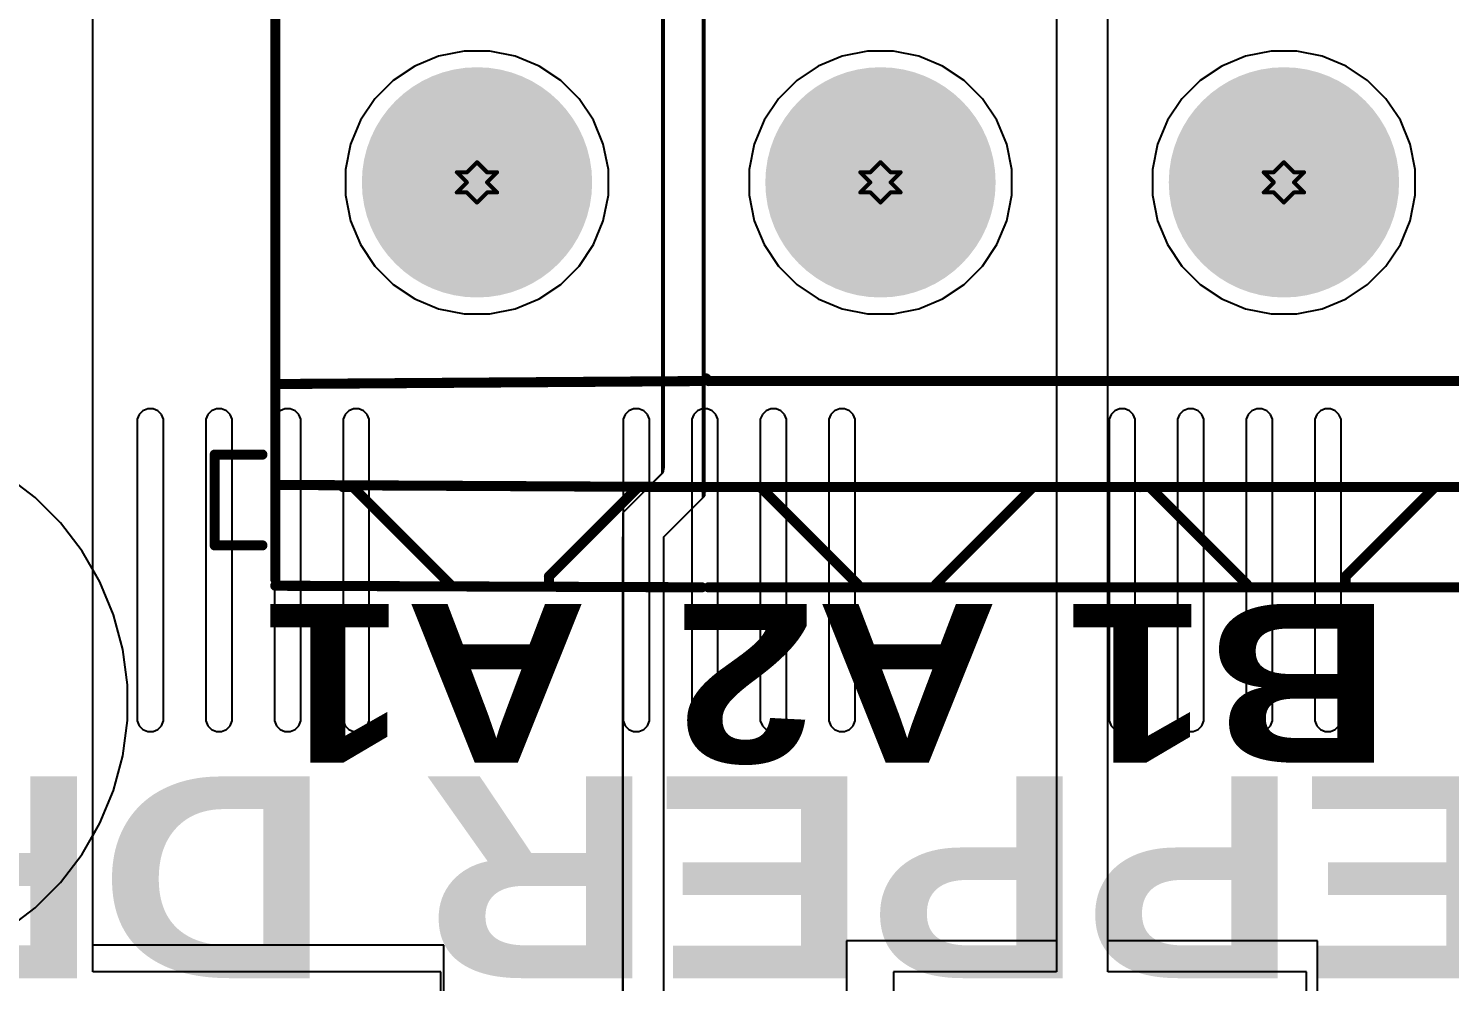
# Model space of a CAD drawing. Header units: inches. Extents: x -4 to 5258, y -4 to 5281.
# Drawn here: x 82.66 to 100.56, y 90.72 to 102.73 of the extents above; entities that cross this region are included whole.
import ezdxf

# ---------------------------------------------------------------- set-up
doc = ezdxf.new("R2010")
doc.units = ezdxf.units.IN
for name, color, linetype in [('Bottom Layer', 5, 'Continuous'), ('Bottom Solder', 6, 'Continuous'), ('Drill Drawing', 1, 'Continuous'), ('Layer 1', 16, 'Continuous'), ('Layer 2', 76, 'Continuous'), ('Multi-Layer', 9, 'Continuous'), ('Pad Holes', 156, 'Continuous'), ('Top Layer', 1, 'Continuous'), ('Top Overlay', 2, 'Continuous'), ('Top Solder', 216, 'Continuous')]:
    doc.layers.add(name, color=color, linetype=linetype)
doc.styles.add('Arial Black_Bold', font='', dxfattribs={"height": 0.2})
doc.styles.get('Arial Black_Bold').set_extended_font_data('Arial Black', bold=True)

# ---------------------------------------------------------------- blocks, each defined once
blk = doc.blocks.new('DB128L_5_08_4P_GN_S_207')
at = {"layer": 'Bottom Layer'}
h = blk.add_hatch(color=5, dxfattribs=at)
edge = h.paths.add_edge_path()
edge.add_arc((-2.54, 0), 1.4, 0, 360)
h = blk.add_hatch(color=5, dxfattribs=at)
edge = h.paths.add_edge_path()
edge.add_arc((2.54, 0), 1.4, 0, 360)
h = blk.add_hatch(color=5, dxfattribs=at)
edge = h.paths.add_edge_path()
edge.add_arc((7.62, 0), 1.4, 0, 360)
at = {"layer": 'Bottom Solder'}
h = blk.add_hatch(color=6, dxfattribs=at)
edge = h.paths.add_edge_path()
edge.add_arc((-2.54, 0), 1.45, 0, 360)
h = blk.add_hatch(color=6, dxfattribs=at)
edge = h.paths.add_edge_path()
edge.add_arc((2.54, 0), 1.45, 0, 360)
h = blk.add_hatch(color=6, dxfattribs=at)
edge = h.paths.add_edge_path()
edge.add_arc((7.62, 0), 1.45, 0, 360)
at = {"layer": 'Layer 1'}
h = blk.add_hatch(color=16, dxfattribs=at)
edge = h.paths.add_edge_path()
edge.add_arc((-2.54, 0), 1.4, 0, 360)
h = blk.add_hatch(color=16, dxfattribs=at)
edge = h.paths.add_edge_path()
edge.add_arc((2.54, 0), 1.4, 0, 360)
h = blk.add_hatch(color=16, dxfattribs=at)
edge = h.paths.add_edge_path()
edge.add_arc((7.62, 0), 1.4, 0, 360)
at = {"layer": 'Layer 2'}
h = blk.add_hatch(color=76, dxfattribs=at)
edge = h.paths.add_edge_path()
edge.add_arc((-2.54, 0), 1.4, 0, 360)
h = blk.add_hatch(color=76, dxfattribs=at)
edge = h.paths.add_edge_path()
edge.add_arc((2.54, 0), 1.4, 0, 360)
h = blk.add_hatch(color=76, dxfattribs=at)
edge = h.paths.add_edge_path()
edge.add_arc((7.62, 0), 1.4, 0, 360)
at = {"layer": 'Multi-Layer'}
h = blk.add_hatch(color=9, dxfattribs=at)
edge = h.paths.add_edge_path()
edge.add_arc((-2.54, 0), 1.4, 0, 360)
h = blk.add_hatch(color=9, dxfattribs=at)
edge = h.paths.add_edge_path()
edge.add_arc((2.54, 0), 1.4, 0, 360)
h = blk.add_hatch(color=9, dxfattribs=at)
edge = h.paths.add_edge_path()
edge.add_arc((7.62, 0), 1.4, 0, 360)
at = {"layer": 'Pad Holes'}
h = blk.add_hatch(color=7, dxfattribs=at)
edge = h.paths.add_edge_path()
edge.add_arc((-2.577, 0), 0.75, 90, 270)
edge.add_line((-2.577, -0.75), (-2.503, -0.75))
edge.add_arc((-2.503, 0), 0.75, 270, 450)
edge.add_line((-2.503, 0.75), (-2.577, 0.75))
h = blk.add_hatch(color=7, dxfattribs=at)
edge = h.paths.add_edge_path()
edge.add_arc((2.503, 0), 0.75, 90, 270)
edge.add_line((2.503, -0.75), (2.577, -0.75))
edge.add_arc((2.577, 0), 0.75, 270, 450)
edge.add_line((2.577, 0.75), (2.503, 0.75))
h = blk.add_hatch(color=7, dxfattribs=at)
edge = h.paths.add_edge_path()
edge.add_arc((7.583, 0), 0.75, 90, 270)
edge.add_line((7.583, -0.75), (7.657, -0.75))
edge.add_arc((7.657, 0), 0.75, 270, 450)
edge.add_line((7.657, 0.75), (7.583, 0.75))
at = {"layer": 'Top Layer'}
h = blk.add_hatch(color=1, dxfattribs=at)
edge = h.paths.add_edge_path()
edge.add_arc((-2.54, 0), 1.4, 0, 360)
h = blk.add_hatch(color=1, dxfattribs=at)
edge = h.paths.add_edge_path()
edge.add_arc((2.54, 0), 1.4, 0, 360)
h = blk.add_hatch(color=1, dxfattribs=at)
edge = h.paths.add_edge_path()
edge.add_arc((7.62, 0), 1.4, 0, 360)
at = {"layer": 'Top Solder'}
h = blk.add_hatch(color=216, dxfattribs=at)
edge = h.paths.add_edge_path()
edge.add_arc((-2.54, 0), 1.45, 0, 360)
h = blk.add_hatch(color=216, dxfattribs=at)
edge = h.paths.add_edge_path()
edge.add_arc((2.54, 0), 1.45, 0, 360)
h = blk.add_hatch(color=216, dxfattribs=at)
edge = h.paths.add_edge_path()
edge.add_arc((7.62, 0), 1.45, 0, 360)
at = {"layer": 'Top Overlay'}
for points in [[(4.706, 5.1, 0.127, 0.127, 0), (-5.244, 5.1, 0.127, 0.127, 0)], [(-3.318, 4.962, 0.127, 0.127, 0), (-4.441, 3.838, 0.127, 0.127, 0)], [(-3.318, 5.06, 0.127, 0.127, 0), (-3.318, 4.962, 0.127, 0.127, 0)], [(-0.851, 3.838, 0.127, 0.127, 0), (-2.073, 5.06, 0.127, 0.127, 0)], [(1.838, 5.057, 0.127, 0.127, 0), (0.619, 3.838, 0.127, 0.127, 0)], [(1.838, 5.057, 0.127, 0.127, 0), (1.838, 5.06, 0.127, 0.127, 0)], [(4.023, 3.866, 0.127, 0.127, 0), (2.829, 5.06, 0.127, 0.127, 0)], [(10.16, 5.08, 0.127, 0.127, 0), (4.789, 5.1, 0.127, 0.127, 0)], [(6.715, 4.962, 0.127, 0.127, 0), (5.592, 3.838, 0.127, 0.127, 0)], [(6.715, 4.962, 0.127, 0.127, 0), (6.715, 5.06, 0.127, 0.127, 0)], [(9.182, 3.838, 0.127, 0.127, 0), (7.96, 5.06, 0.127, 0.127, 0)], [(10.16, 5, 0.127, 0.127, 0), (10.16, -5, 0.127, 0.127, 0)], [(10.922, 4.572, 0.127, 0.127, 0), (10.322, 4.572, 0.127, 0.127, 0)], [(10.922, 4.572, 0.127, 0.127, 0), (10.922, 3.428, 0.127, 0.127, 0)], [(4.736, 3.838, 0.127, 0.127, 0), (-5.244, 3.838, 0.127, 0.127, 0)], [(-0.727, 3.838, 0.127, 0.127, 0), (-0.851, 3.838, 0.127, 0.127, 0)], [(4.023, 3.838, 0.127, 0.127, 0), (4.023, 3.866, 0.127, 0.127, 0)], [(10.16, 3.81, 0.127, 0.127, 0), (4.789, 3.838, 0.127, 0.127, 0)], [(9.306, 3.838, 0.127, 0.127, 0), (9.182, 3.838, 0.127, 0.127, 0)], [(10.922, 3.428, 0.127, 0.127, 0), (10.322, 3.428, 0.127, 0.127, 0)], [(4.702, 2.503, 0.127, 0.127, 0), (-5.244, 2.503, 0.127, 0.127, 0)], [(4.736, 2.469, 0.127, 0.127, 0), (4.702, 2.503, 0.127, 0.127, 0)], [(10.16, 2.54, 0.127, 0.127, 0), (4.788, 2.502, 0.127, 0.127, 0)]]:
    blk.add_lwpolyline(points, format="xyseb", dxfattribs=at)
for points in [[(-3.35, 5.06, 0.0635, 0.0635, 1), (-3.286, 5.06, 0.0635, 0.0635, 1)], [(-3.35, 4.962, 0.0635, 0.0635, 1), (-3.286, 4.962, 0.0635, 0.0635, 1)], [(-3.35, 4.962, 0.0635, 0.0635, 1), (-3.286, 4.962, 0.0635, 0.0635, 1)], [(-2.105, 5.06, 0.0635, 0.0635, 1), (-2.041, 5.06, 0.0635, 0.0635, 1)], [(1.807, 5.06, 0.0635, 0.0635, 1), (1.87, 5.06, 0.0635, 0.0635, 1)], [(1.807, 5.057, 0.0635, 0.0635, 1), (1.87, 5.057, 0.0635, 0.0635, 1)], [(1.807, 5.057, 0.0635, 0.0635, 1), (1.87, 5.057, 0.0635, 0.0635, 1)], [(2.797, 5.06, 0.0635, 0.0635, 1), (2.861, 5.06, 0.0635, 0.0635, 1)], [(4.674, 5.1, 0.0635, 0.0635, 1), (4.738, 5.1, 0.0635, 0.0635, 1)], [(4.757, 5.1, 0.0635, 0.0635, 1), (4.821, 5.1, 0.0635, 0.0635, 1)], [(6.683, 5.06, 0.0635, 0.0635, 1), (6.747, 5.06, 0.0635, 0.0635, 1)], [(6.683, 4.962, 0.0635, 0.0635, 1), (6.747, 4.962, 0.0635, 0.0635, 1)], [(6.683, 4.962, 0.0635, 0.0635, 1), (6.747, 4.962, 0.0635, 0.0635, 1)], [(7.928, 5.06, 0.0635, 0.0635, 1), (7.992, 5.06, 0.0635, 0.0635, 1)], [(10.128, 5.08, 0.0635, 0.0635, 1), (10.192, 5.08, 0.0635, 0.0635, 1)], [(10.128, 5, 0.0635, 0.0635, 1), (10.192, 5, 0.0635, 0.0635, 1)], [(10.29, 4.572, 0.0635, 0.0635, 1), (10.354, 4.572, 0.0635, 0.0635, 1)], [(10.89, 4.572, 0.0635, 0.0635, 1), (10.954, 4.572, 0.0635, 0.0635, 1)], [(10.89, 4.572, 0.0635, 0.0635, 1), (10.954, 4.572, 0.0635, 0.0635, 1)], [(-4.473, 3.838, 0.0635, 0.0635, 1), (-4.41, 3.838, 0.0635, 0.0635, 1)], [(-0.883, 3.838, 0.0635, 0.0635, 1), (-0.82, 3.838, 0.0635, 0.0635, 1)], [(-0.883, 3.838, 0.0635, 0.0635, 1), (-0.82, 3.838, 0.0635, 0.0635, 1)], [(-0.759, 3.838, 0.0635, 0.0635, 1), (-0.695, 3.838, 0.0635, 0.0635, 1)], [(0.587, 3.838, 0.0635, 0.0635, 1), (0.651, 3.838, 0.0635, 0.0635, 1)], [(3.991, 3.866, 0.0635, 0.0635, 1), (4.055, 3.866, 0.0635, 0.0635, 1)], [(3.991, 3.866, 0.0635, 0.0635, 1), (4.055, 3.866, 0.0635, 0.0635, 1)], [(3.991, 3.838, 0.0635, 0.0635, 1), (4.055, 3.838, 0.0635, 0.0635, 1)], [(4.704, 3.838, 0.0635, 0.0635, 1), (4.768, 3.838, 0.0635, 0.0635, 1)], [(4.757, 3.838, 0.0635, 0.0635, 1), (4.821, 3.838, 0.0635, 0.0635, 1)], [(5.56, 3.838, 0.0635, 0.0635, 1), (5.623, 3.838, 0.0635, 0.0635, 1)], [(9.15, 3.838, 0.0635, 0.0635, 1), (9.213, 3.838, 0.0635, 0.0635, 1)], [(9.15, 3.838, 0.0635, 0.0635, 1), (9.213, 3.838, 0.0635, 0.0635, 1)], [(9.274, 3.838, 0.0635, 0.0635, 1), (9.338, 3.838, 0.0635, 0.0635, 1)], [(10.128, 3.81, 0.0635, 0.0635, 1), (10.192, 3.81, 0.0635, 0.0635, 1)], [(10.29, 3.428, 0.0635, 0.0635, 1), (10.354, 3.428, 0.0635, 0.0635, 1)], [(10.89, 3.428, 0.0635, 0.0635, 1), (10.954, 3.428, 0.0635, 0.0635, 1)], [(10.89, 3.428, 0.0635, 0.0635, 1), (10.954, 3.428, 0.0635, 0.0635, 1)], [(4.67, 2.503, 0.0635, 0.0635, 1), (4.734, 2.503, 0.0635, 0.0635, 1)], [(4.67, 2.503, 0.0635, 0.0635, 1), (4.734, 2.503, 0.0635, 0.0635, 1)], [(4.704, 2.469, 0.0635, 0.0635, 1), (4.768, 2.469, 0.0635, 0.0635, 1)], [(4.756, 2.502, 0.0635, 0.0635, 1), (4.82, 2.502, 0.0635, 0.0635, 1)], [(10.128, 2.54, 0.0635, 0.0635, 1), (10.192, 2.54, 0.0635, 0.0635, 1)]]:
    blk.add_lwpolyline(points, format="xyseb", close=True, dxfattribs=at)

msp = doc.modelspace()

# ---------------------------------------------------------------- linework, layer by layer
at = {"layer": 'Bottom Layer'}
for p, q in [((87.83, 102.379), (87.529, 102.254)), ((88.15, 102.443), (87.83, 102.379)), ((88.476, 102.443), (88.15, 102.443)), ((88.795, 102.379), (88.476, 102.443)), ((89.096, 102.254), (88.795, 102.379)), ((92.91, 102.379), (92.609, 102.254)), ((93.23, 102.443), (92.91, 102.379)), ((93.556, 102.443), (93.23, 102.443)), ((93.875, 102.379), (93.556, 102.443)), ((94.176, 102.254), (93.875, 102.379)), ((97.99, 102.379), (97.689, 102.254)), ((98.31, 102.443), (97.99, 102.379)), ((98.636, 102.443), (98.31, 102.443)), ((98.955, 102.379), (98.636, 102.443)), ((99.256, 102.254), (98.955, 102.379)), ((87.529, 102.254), (87.258, 102.073)), ((89.367, 102.073), (89.096, 102.254)), ((92.609, 102.254), (92.338, 102.073)), ((94.447, 102.073), (94.176, 102.254)), ((97.689, 102.254), (97.418, 102.073)), ((99.527, 102.073), (99.256, 102.254)), ((87.258, 102.073), (87.028, 101.843)), ((89.598, 101.843), (89.367, 102.073)), ((92.338, 102.073), (92.108, 101.843)), ((94.678, 101.843), (94.447, 102.073)), ((97.418, 102.073), (97.188, 101.843)), ((99.757, 101.843), (99.527, 102.073)), ((87.028, 101.843), (86.847, 101.572)), ((89.779, 101.572), (89.598, 101.843)), ((92.108, 101.843), (91.927, 101.572)), ((94.859, 101.572), (94.678, 101.843)), ((97.188, 101.843), (97.007, 101.572)), ((99.939, 101.572), (99.757, 101.843)), ((86.847, 101.572), (86.722, 101.271)), ((89.903, 101.271), (89.779, 101.572)), ((91.927, 101.572), (91.802, 101.271)), ((94.983, 101.271), (94.859, 101.572)), ((97.007, 101.572), (96.882, 101.271)), ((100.063, 101.271), (99.939, 101.572)), ((86.722, 101.271), (86.659, 100.952)), ((89.967, 100.952), (89.903, 101.271)), ((91.802, 101.271), (91.739, 100.952)), ((95.047, 100.952), (94.983, 101.271)), ((96.882, 101.271), (96.819, 100.952)), ((100.127, 100.952), (100.063, 101.271)), ((86.659, 100.952), (86.659, 100.626)), ((89.967, 100.626), (89.967, 100.952)), ((91.739, 100.952), (91.739, 100.626)), ((95.047, 100.626), (95.047, 100.952)), ((96.819, 100.952), (96.819, 100.626)), ((100.127, 100.626), (100.127, 100.952)), ((86.659, 100.626), (86.722, 100.306)), ((89.903, 100.306), (89.967, 100.626)), ((91.739, 100.626), (91.802, 100.306)), ((94.983, 100.306), (95.047, 100.626)), ((96.819, 100.626), (96.882, 100.306)), ((100.063, 100.306), (100.127, 100.626)), ((86.722, 100.306), (86.847, 100.005)), ((89.779, 100.005), (89.903, 100.306)), ((91.802, 100.306), (91.927, 100.005)), ((94.859, 100.005), (94.983, 100.306)), ((96.882, 100.306), (97.007, 100.005)), ((99.939, 100.005), (100.063, 100.306)), ((86.847, 100.005), (87.028, 99.734)), ((89.598, 99.734), (89.779, 100.005)), ((91.927, 100.005), (92.108, 99.734)), ((94.678, 99.734), (94.859, 100.005)), ((97.007, 100.005), (97.188, 99.734)), ((99.757, 99.734), (99.939, 100.005)), ((87.028, 99.734), (87.258, 99.504)), ((89.367, 99.504), (89.598, 99.734)), ((92.108, 99.734), (92.338, 99.504)), ((94.447, 99.504), (94.678, 99.734)), ((97.188, 99.734), (97.418, 99.504)), ((99.527, 99.504), (99.757, 99.734)), ((87.258, 99.504), (87.529, 99.323)), ((89.096, 99.323), (89.367, 99.504)), ((92.338, 99.504), (92.609, 99.323)), ((94.176, 99.323), (94.447, 99.504)), ((97.418, 99.504), (97.689, 99.323)), ((99.256, 99.323), (99.527, 99.504)), ((87.529, 99.323), (87.83, 99.198)), ((88.795, 99.198), (89.096, 99.323)), ((92.609, 99.323), (92.91, 99.198)), ((93.875, 99.198), (94.176, 99.323)), ((97.689, 99.323), (97.99, 99.198)), ((98.955, 99.198), (99.256, 99.323)), ((87.83, 99.198), (88.15, 99.135)), ((88.15, 99.135), (88.476, 99.135)), ((88.476, 99.135), (88.795, 99.198)), ((92.91, 99.198), (93.23, 99.135)), ((93.23, 99.135), (93.556, 99.135)), ((93.556, 99.135), (93.875, 99.198)), ((97.99, 99.198), (98.31, 99.135)), ((98.31, 99.135), (98.636, 99.135)), ((98.636, 99.135), (98.955, 99.198))]:
    msp.add_line(p, q, dxfattribs=at)
at = {"layer": 'Bottom Solder'}
for p, q in [((84.107, 97.912), (84.061, 97.865)), ((84.168, 97.937), (84.107, 97.912)), ((84.201, 97.937), (84.168, 97.937)), ((84.234, 97.937), (84.201, 97.937)), ((84.294, 97.912), (84.234, 97.937)), ((84.341, 97.865), (84.294, 97.912)), ((84.971, 97.912), (84.925, 97.865)), ((85.032, 97.937), (84.971, 97.912)), ((85.065, 97.937), (85.032, 97.937)), ((85.097, 97.937), (85.065, 97.937)), ((85.158, 97.912), (85.097, 97.937)), ((85.205, 97.865), (85.158, 97.912)), ((85.835, 97.912), (85.788, 97.865)), ((85.895, 97.937), (85.835, 97.912)), ((85.928, 97.937), (85.895, 97.937)), ((85.961, 97.937), (85.928, 97.937)), ((86.022, 97.912), (85.961, 97.937)), ((86.068, 97.865), (86.022, 97.912)), ((86.698, 97.912), (86.652, 97.865)), ((86.759, 97.937), (86.698, 97.912)), ((86.792, 97.937), (86.759, 97.937)), ((86.825, 97.937), (86.792, 97.937)), ((86.885, 97.912), (86.825, 97.937)), ((86.932, 97.865), (86.885, 97.912)), ((90.225, 97.912), (90.178, 97.865)), ((90.285, 97.937), (90.225, 97.912)), ((90.318, 97.937), (90.285, 97.937)), ((90.351, 97.937), (90.318, 97.937)), ((90.412, 97.912), (90.351, 97.937)), ((90.458, 97.865), (90.412, 97.912)), ((91.088, 97.912), (91.042, 97.865)), ((91.149, 97.937), (91.088, 97.912)), ((91.182, 97.937), (91.149, 97.937)), ((91.215, 97.937), (91.182, 97.937)), ((91.275, 97.912), (91.215, 97.937)), ((91.322, 97.865), (91.275, 97.912)), ((91.952, 97.912), (91.906, 97.865)), ((92.013, 97.937), (91.952, 97.912)), ((92.045, 97.937), (92.013, 97.937)), ((92.078, 97.937), (92.045, 97.937)), ((92.139, 97.912), (92.078, 97.937)), ((92.185, 97.865), (92.139, 97.912)), ((92.816, 97.912), (92.769, 97.865)), ((92.876, 97.937), (92.816, 97.912)), ((92.909, 97.937), (92.876, 97.937)), ((92.942, 97.937), (92.909, 97.937)), ((93.003, 97.912), (92.942, 97.937)), ((93.049, 97.865), (93.003, 97.912)), ((96.342, 97.912), (96.296, 97.865)), ((96.403, 97.937), (96.342, 97.912)), ((96.436, 97.937), (96.403, 97.937)), ((96.468, 97.937), (96.436, 97.937)), ((96.529, 97.912), (96.468, 97.937)), ((96.576, 97.865), (96.529, 97.912)), ((97.206, 97.912), (97.159, 97.865)), ((97.266, 97.937), (97.206, 97.912)), ((97.299, 97.937), (97.266, 97.937)), ((97.332, 97.937), (97.299, 97.937)), ((97.393, 97.912), (97.332, 97.937)), ((97.439, 97.865), (97.393, 97.912)), ((98.069, 97.912), (98.023, 97.865)), ((98.13, 97.937), (98.069, 97.912)), ((98.163, 97.937), (98.13, 97.937)), ((98.196, 97.937), (98.163, 97.937)), ((98.256, 97.912), (98.196, 97.937)), ((98.303, 97.865), (98.256, 97.912)), ((98.933, 97.912), (98.886, 97.865)), ((98.994, 97.937), (98.933, 97.912)), ((99.026, 97.937), (98.994, 97.937)), ((99.059, 97.937), (99.026, 97.937)), ((99.12, 97.912), (99.059, 97.937)), ((99.166, 97.865), (99.12, 97.912)), ((84.061, 97.865), (84.036, 97.805)), ((84.036, 97.805), (84.036, 97.772)), ((84.036, 97.772), (84.036, 97.772)), ((84.036, 97.772), (84.036, 94.04)), ((84.366, 97.805), (84.341, 97.865)), ((84.366, 97.772), (84.366, 97.805)), ((84.366, 94.04), (84.366, 97.772)), ((84.925, 97.865), (84.899, 97.805)), ((84.899, 97.805), (84.899, 97.772)), ((84.899, 97.772), (84.899, 97.772)), ((84.899, 97.772), (84.899, 94.04)), ((85.23, 97.805), (85.205, 97.865)), ((85.23, 97.772), (85.23, 97.805)), ((85.23, 94.04), (85.23, 97.772)), ((85.788, 97.865), (85.763, 97.805)), ((85.763, 97.805), (85.763, 97.772)), ((85.763, 97.772), (85.763, 97.772)), ((85.763, 97.772), (85.763, 94.04)), ((86.093, 97.805), (86.068, 97.865)), ((86.093, 97.772), (86.093, 97.805)), ((86.093, 94.04), (86.093, 97.772)), ((86.652, 97.865), (86.627, 97.805)), ((86.627, 97.805), (86.627, 97.772)), ((86.627, 97.772), (86.627, 97.772)), ((86.627, 97.772), (86.627, 94.04)), ((86.957, 97.805), (86.932, 97.865)), ((86.957, 97.772), (86.957, 97.805)), ((86.957, 94.04), (86.957, 97.772)), ((90.178, 97.865), (90.153, 97.805)), ((90.153, 97.805), (90.153, 97.772)), ((90.153, 97.772), (90.153, 97.772)), ((90.153, 97.772), (90.153, 94.04)), ((90.483, 97.805), (90.458, 97.865)), ((90.483, 97.772), (90.483, 97.805)), ((90.483, 94.04), (90.483, 97.772)), ((91.042, 97.865), (91.017, 97.805)), ((91.017, 97.805), (91.017, 97.772)), ((91.017, 97.772), (91.017, 97.772)), ((91.017, 97.772), (91.017, 94.04)), ((91.347, 97.805), (91.322, 97.865)), ((91.347, 97.772), (91.347, 97.805)), ((91.347, 94.04), (91.347, 97.772)), ((91.906, 97.865), (91.88, 97.805)), ((91.88, 97.805), (91.88, 97.772)), ((91.88, 97.772), (91.88, 97.772)), ((91.88, 97.772), (91.88, 94.04)), ((92.211, 97.805), (92.185, 97.865)), ((92.211, 97.772), (92.211, 97.805)), ((92.211, 94.04), (92.211, 97.772)), ((92.769, 97.865), (92.744, 97.805)), ((92.744, 97.805), (92.744, 97.772)), ((92.744, 97.772), (92.744, 97.772)), ((92.744, 97.772), (92.744, 94.04)), ((93.074, 97.805), (93.049, 97.865)), ((93.074, 97.772), (93.074, 97.805)), ((93.074, 94.04), (93.074, 97.772)), ((96.296, 97.865), (96.271, 97.805)), ((96.271, 97.805), (96.271, 97.772)), ((96.271, 97.772), (96.271, 97.772)), ((96.271, 97.772), (96.271, 94.04)), ((96.601, 97.805), (96.576, 97.865)), ((96.601, 97.772), (96.601, 97.805)), ((96.601, 94.04), (96.601, 97.772)), ((97.159, 97.865), (97.134, 97.805)), ((97.134, 97.805), (97.134, 97.772)), ((97.134, 97.772), (97.134, 97.772)), ((97.134, 97.772), (97.134, 94.04)), ((97.464, 97.805), (97.439, 97.865)), ((97.464, 97.772), (97.464, 97.805)), ((97.464, 94.04), (97.464, 97.772)), ((98.023, 97.865), (97.998, 97.805)), ((97.998, 97.805), (97.998, 97.772)), ((97.998, 97.772), (97.998, 97.772)), ((97.998, 97.772), (97.998, 94.04)), ((98.328, 97.805), (98.303, 97.865)), ((98.328, 97.772), (98.328, 97.805)), ((98.328, 94.04), (98.328, 97.772)), ((98.886, 97.865), (98.861, 97.805)), ((98.861, 97.805), (98.861, 97.772)), ((98.861, 97.772), (98.861, 97.772)), ((98.861, 97.772), (98.861, 94.04)), ((99.192, 97.805), (99.166, 97.865)), ((99.192, 97.772), (99.192, 97.805)), ((99.192, 94.04), (99.192, 97.772)), ((84.036, 94.04), (84.036, 94.007)), ((84.036, 94.007), (84.061, 93.946)), ((84.061, 93.946), (84.107, 93.9)), ((84.294, 93.9), (84.341, 93.946)), ((84.341, 93.946), (84.366, 94.007)), ((84.366, 94.007), (84.366, 94.04)), ((84.366, 94.04), (84.366, 94.04)), ((84.899, 94.04), (84.899, 94.007)), ((84.899, 94.007), (84.925, 93.946)), ((84.925, 93.946), (84.971, 93.9)), ((85.158, 93.9), (85.205, 93.946)), ((85.205, 93.946), (85.23, 94.007)), ((85.23, 94.007), (85.23, 94.04)), ((85.23, 94.04), (85.23, 94.04)), ((85.763, 94.04), (85.763, 94.007)), ((85.763, 94.007), (85.788, 93.946)), ((85.788, 93.946), (85.835, 93.9)), ((86.022, 93.9), (86.068, 93.946)), ((86.068, 93.946), (86.093, 94.007)), ((86.093, 94.007), (86.093, 94.04)), ((86.093, 94.04), (86.093, 94.04)), ((86.627, 94.04), (86.627, 94.007)), ((86.627, 94.007), (86.652, 93.946)), ((86.652, 93.946), (86.698, 93.9)), ((86.885, 93.9), (86.932, 93.946)), ((86.932, 93.946), (86.957, 94.007)), ((86.957, 94.007), (86.957, 94.04)), ((86.957, 94.04), (86.957, 94.04)), ((90.153, 94.04), (90.153, 94.007)), ((90.153, 94.007), (90.178, 93.946)), ((90.178, 93.946), (90.225, 93.9)), ((90.412, 93.9), (90.458, 93.946)), ((90.458, 93.946), (90.483, 94.007)), ((90.483, 94.007), (90.483, 94.04)), ((90.483, 94.04), (90.483, 94.04)), ((91.017, 94.04), (91.017, 94.007)), ((91.017, 94.007), (91.042, 93.946)), ((91.042, 93.946), (91.088, 93.9)), ((91.275, 93.9), (91.322, 93.946)), ((91.322, 93.946), (91.347, 94.007)), ((91.347, 94.007), (91.347, 94.04)), ((91.347, 94.04), (91.347, 94.04)), ((91.88, 94.04), (91.88, 94.007)), ((91.88, 94.007), (91.906, 93.946)), ((91.906, 93.946), (91.952, 93.9)), ((92.139, 93.9), (92.185, 93.946)), ((92.185, 93.946), (92.211, 94.007)), ((92.211, 94.007), (92.211, 94.04)), ((92.211, 94.04), (92.211, 94.04)), ((92.744, 94.04), (92.744, 94.007)), ((92.744, 94.007), (92.769, 93.946)), ((92.769, 93.946), (92.816, 93.9)), ((93.003, 93.9), (93.049, 93.946)), ((93.049, 93.946), (93.074, 94.007)), ((93.074, 94.007), (93.074, 94.04)), ((93.074, 94.04), (93.074, 94.04)), ((96.271, 94.04), (96.271, 94.007)), ((96.271, 94.007), (96.296, 93.946)), ((96.296, 93.946), (96.342, 93.9)), ((96.529, 93.9), (96.576, 93.946)), ((96.576, 93.946), (96.601, 94.007)), ((96.601, 94.007), (96.601, 94.04)), ((96.601, 94.04), (96.601, 94.04)), ((97.134, 94.04), (97.134, 94.007)), ((97.134, 94.007), (97.159, 93.946)), ((97.159, 93.946), (97.206, 93.9)), ((97.393, 93.9), (97.439, 93.946)), ((97.439, 93.946), (97.464, 94.007)), ((97.464, 94.007), (97.464, 94.04)), ((97.464, 94.04), (97.464, 94.04)), ((97.998, 94.04), (97.998, 94.007)), ((97.998, 94.007), (98.023, 93.946)), ((98.023, 93.946), (98.069, 93.9)), ((98.256, 93.9), (98.303, 93.946)), ((98.303, 93.946), (98.328, 94.007)), ((98.328, 94.007), (98.328, 94.04)), ((98.328, 94.04), (98.328, 94.04)), ((98.861, 94.04), (98.861, 94.007)), ((98.861, 94.007), (98.886, 93.946)), ((98.886, 93.946), (98.933, 93.9)), ((99.12, 93.9), (99.166, 93.946)), ((99.166, 93.946), (99.192, 94.007)), ((99.192, 94.007), (99.192, 94.04)), ((99.192, 94.04), (99.192, 94.04)), ((84.107, 93.9), (84.168, 93.875)), ((84.168, 93.875), (84.201, 93.875)), ((84.201, 93.875), (84.234, 93.875)), ((84.234, 93.875), (84.294, 93.9)), ((84.971, 93.9), (85.032, 93.875)), ((85.032, 93.875), (85.065, 93.875)), ((85.065, 93.875), (85.097, 93.875)), ((85.097, 93.875), (85.158, 93.9)), ((85.835, 93.9), (85.895, 93.875)), ((85.895, 93.875), (85.928, 93.875)), ((85.928, 93.875), (85.961, 93.875)), ((85.961, 93.875), (86.022, 93.9)), ((86.698, 93.9), (86.759, 93.875)), ((86.759, 93.875), (86.792, 93.875)), ((86.792, 93.875), (86.825, 93.875)), ((86.825, 93.875), (86.885, 93.9)), ((90.225, 93.9), (90.285, 93.875)), ((90.285, 93.875), (90.318, 93.875)), ((90.318, 93.875), (90.351, 93.875)), ((90.351, 93.875), (90.412, 93.9)), ((91.088, 93.9), (91.149, 93.875)), ((91.149, 93.875), (91.182, 93.875)), ((91.182, 93.875), (91.215, 93.875)), ((91.215, 93.875), (91.275, 93.9)), ((91.952, 93.9), (92.013, 93.875)), ((92.013, 93.875), (92.045, 93.875)), ((92.045, 93.875), (92.078, 93.875)), ((92.078, 93.875), (92.139, 93.9)), ((92.816, 93.9), (92.876, 93.875)), ((92.876, 93.875), (92.909, 93.875)), ((92.909, 93.875), (92.942, 93.875)), ((92.942, 93.875), (93.003, 93.9)), ((96.342, 93.9), (96.403, 93.875)), ((96.403, 93.875), (96.436, 93.875)), ((96.436, 93.875), (96.468, 93.875)), ((96.468, 93.875), (96.529, 93.9)), ((97.206, 93.9), (97.266, 93.875)), ((97.266, 93.875), (97.299, 93.875)), ((97.299, 93.875), (97.332, 93.875)), ((97.332, 93.875), (97.393, 93.9)), ((98.069, 93.9), (98.13, 93.875)), ((98.13, 93.875), (98.163, 93.875)), ((98.163, 93.875), (98.196, 93.875)), ((98.196, 93.875), (98.256, 93.9)), ((98.933, 93.9), (98.994, 93.875)), ((98.994, 93.875), (99.026, 93.875)), ((99.026, 93.875), (99.059, 93.875)), ((99.059, 93.875), (99.12, 93.9))]:
    msp.add_line(p, q, dxfattribs=at)
at = {"layer": 'Drill Drawing'}
for points in [[(88.059, 100.916, 0.0508, 0.0508, 0), (88.186, 100.789, 0.0508, 0.0508, 0)], [(88.059, 100.916, 0.0508, 0.0508, 0), (88.186, 100.916, 0.0508, 0.0508, 0)], [(88.186, 100.916, 0.0508, 0.0508, 0), (88.313, 101.043, 0.0508, 0.0508, 0)], [(88.313, 101.043, 0.0508, 0.0508, 0), (88.44, 100.916, 0.0508, 0.0508, 0)], [(88.44, 100.916, 0.0508, 0.0508, 0), (88.567, 100.916, 0.0508, 0.0508, 0)], [(88.44, 100.789, 0.0508, 0.0508, 0), (88.567, 100.916, 0.0508, 0.0508, 0)], [(93.139, 100.916, 0.0508, 0.0508, 0), (93.266, 100.789, 0.0508, 0.0508, 0)], [(93.139, 100.916, 0.0508, 0.0508, 0), (93.266, 100.916, 0.0508, 0.0508, 0)], [(93.266, 100.916, 0.0508, 0.0508, 0), (93.393, 101.043, 0.0508, 0.0508, 0)], [(93.393, 101.043, 0.0508, 0.0508, 0), (93.52, 100.916, 0.0508, 0.0508, 0)], [(93.52, 100.916, 0.0508, 0.0508, 0), (93.647, 100.916, 0.0508, 0.0508, 0)], [(93.52, 100.789, 0.0508, 0.0508, 0), (93.647, 100.916, 0.0508, 0.0508, 0)], [(98.219, 100.916, 0.0508, 0.0508, 0), (98.346, 100.789, 0.0508, 0.0508, 0)], [(98.219, 100.916, 0.0508, 0.0508, 0), (98.346, 100.916, 0.0508, 0.0508, 0)], [(98.346, 100.916, 0.0508, 0.0508, 0), (98.473, 101.043, 0.0508, 0.0508, 0)], [(98.473, 101.043, 0.0508, 0.0508, 0), (98.6, 100.916, 0.0508, 0.0508, 0)], [(98.6, 100.916, 0.0508, 0.0508, 0), (98.727, 100.916, 0.0508, 0.0508, 0)], [(98.6, 100.789, 0.0508, 0.0508, 0), (98.727, 100.916, 0.0508, 0.0508, 0)], [(88.059, 100.662, 0.0508, 0.0508, 0), (88.186, 100.789, 0.0508, 0.0508, 0)], [(88.44, 100.789, 0.0508, 0.0508, 0), (88.567, 100.662, 0.0508, 0.0508, 0)], [(93.139, 100.662, 0.0508, 0.0508, 0), (93.266, 100.789, 0.0508, 0.0508, 0)], [(93.52, 100.789, 0.0508, 0.0508, 0), (93.647, 100.662, 0.0508, 0.0508, 0)], [(98.219, 100.662, 0.0508, 0.0508, 0), (98.346, 100.789, 0.0508, 0.0508, 0)], [(98.6, 100.789, 0.0508, 0.0508, 0), (98.727, 100.662, 0.0508, 0.0508, 0)], [(88.059, 100.662, 0.0508, 0.0508, 0), (88.186, 100.662, 0.0508, 0.0508, 0)], [(88.186, 100.662, 0.0508, 0.0508, 0), (88.313, 100.535, 0.0508, 0.0508, 0)], [(88.313, 100.535, 0.0508, 0.0508, 0), (88.44, 100.662, 0.0508, 0.0508, 0)], [(88.44, 100.662, 0.0508, 0.0508, 0), (88.567, 100.662, 0.0508, 0.0508, 0)], [(93.139, 100.662, 0.0508, 0.0508, 0), (93.266, 100.662, 0.0508, 0.0508, 0)], [(93.266, 100.662, 0.0508, 0.0508, 0), (93.393, 100.535, 0.0508, 0.0508, 0)], [(93.393, 100.535, 0.0508, 0.0508, 0), (93.52, 100.662, 0.0508, 0.0508, 0)], [(93.52, 100.662, 0.0508, 0.0508, 0), (93.647, 100.662, 0.0508, 0.0508, 0)], [(98.219, 100.662, 0.0508, 0.0508, 0), (98.346, 100.662, 0.0508, 0.0508, 0)], [(98.346, 100.662, 0.0508, 0.0508, 0), (98.473, 100.535, 0.0508, 0.0508, 0)], [(98.473, 100.535, 0.0508, 0.0508, 0), (98.6, 100.662, 0.0508, 0.0508, 0)], [(98.6, 100.662, 0.0508, 0.0508, 0), (98.727, 100.662, 0.0508, 0.0508, 0)]]:
    msp.add_lwpolyline(points, format="xyseb", dxfattribs=at)
for points in [[(88.046, 100.916, 0.0254, 0.0254, 1), (88.071, 100.916, 0.0254, 0.0254, 1)], [(88.046, 100.916, 0.0254, 0.0254, 1), (88.071, 100.916, 0.0254, 0.0254, 1)], [(88.173, 100.916, 0.0254, 0.0254, 1), (88.198, 100.916, 0.0254, 0.0254, 1)], [(88.173, 100.916, 0.0254, 0.0254, 1), (88.198, 100.916, 0.0254, 0.0254, 1)], [(88.3, 101.043, 0.0254, 0.0254, 1), (88.325, 101.043, 0.0254, 0.0254, 1)], [(88.3, 101.043, 0.0254, 0.0254, 1), (88.325, 101.043, 0.0254, 0.0254, 1)], [(88.427, 100.916, 0.0254, 0.0254, 1), (88.452, 100.916, 0.0254, 0.0254, 1)], [(88.427, 100.916, 0.0254, 0.0254, 1), (88.452, 100.916, 0.0254, 0.0254, 1)], [(88.554, 100.916, 0.0254, 0.0254, 1), (88.579, 100.916, 0.0254, 0.0254, 1)], [(88.554, 100.916, 0.0254, 0.0254, 1), (88.579, 100.916, 0.0254, 0.0254, 1)], [(93.126, 100.916, 0.0254, 0.0254, 1), (93.151, 100.916, 0.0254, 0.0254, 1)], [(93.126, 100.916, 0.0254, 0.0254, 1), (93.151, 100.916, 0.0254, 0.0254, 1)], [(93.253, 100.916, 0.0254, 0.0254, 1), (93.278, 100.916, 0.0254, 0.0254, 1)], [(93.253, 100.916, 0.0254, 0.0254, 1), (93.278, 100.916, 0.0254, 0.0254, 1)], [(93.38, 101.043, 0.0254, 0.0254, 1), (93.405, 101.043, 0.0254, 0.0254, 1)], [(93.38, 101.043, 0.0254, 0.0254, 1), (93.405, 101.043, 0.0254, 0.0254, 1)], [(93.507, 100.916, 0.0254, 0.0254, 1), (93.532, 100.916, 0.0254, 0.0254, 1)], [(93.507, 100.916, 0.0254, 0.0254, 1), (93.532, 100.916, 0.0254, 0.0254, 1)], [(93.634, 100.916, 0.0254, 0.0254, 1), (93.659, 100.916, 0.0254, 0.0254, 1)], [(93.634, 100.916, 0.0254, 0.0254, 1), (93.659, 100.916, 0.0254, 0.0254, 1)], [(98.206, 100.916, 0.0254, 0.0254, 1), (98.231, 100.916, 0.0254, 0.0254, 1)], [(98.206, 100.916, 0.0254, 0.0254, 1), (98.231, 100.916, 0.0254, 0.0254, 1)], [(98.333, 100.916, 0.0254, 0.0254, 1), (98.358, 100.916, 0.0254, 0.0254, 1)], [(98.333, 100.916, 0.0254, 0.0254, 1), (98.358, 100.916, 0.0254, 0.0254, 1)], [(98.46, 101.043, 0.0254, 0.0254, 1), (98.485, 101.043, 0.0254, 0.0254, 1)], [(98.46, 101.043, 0.0254, 0.0254, 1), (98.485, 101.043, 0.0254, 0.0254, 1)], [(98.587, 100.916, 0.0254, 0.0254, 1), (98.612, 100.916, 0.0254, 0.0254, 1)], [(98.587, 100.916, 0.0254, 0.0254, 1), (98.612, 100.916, 0.0254, 0.0254, 1)], [(98.714, 100.916, 0.0254, 0.0254, 1), (98.739, 100.916, 0.0254, 0.0254, 1)], [(98.714, 100.916, 0.0254, 0.0254, 1), (98.739, 100.916, 0.0254, 0.0254, 1)], [(88.173, 100.789, 0.0254, 0.0254, 1), (88.198, 100.789, 0.0254, 0.0254, 1)], [(88.173, 100.789, 0.0254, 0.0254, 1), (88.198, 100.789, 0.0254, 0.0254, 1)], [(88.427, 100.789, 0.0254, 0.0254, 1), (88.452, 100.789, 0.0254, 0.0254, 1)], [(88.427, 100.789, 0.0254, 0.0254, 1), (88.452, 100.789, 0.0254, 0.0254, 1)], [(93.253, 100.789, 0.0254, 0.0254, 1), (93.278, 100.789, 0.0254, 0.0254, 1)], [(93.253, 100.789, 0.0254, 0.0254, 1), (93.278, 100.789, 0.0254, 0.0254, 1)], [(93.507, 100.789, 0.0254, 0.0254, 1), (93.532, 100.789, 0.0254, 0.0254, 1)], [(93.507, 100.789, 0.0254, 0.0254, 1), (93.532, 100.789, 0.0254, 0.0254, 1)], [(98.333, 100.789, 0.0254, 0.0254, 1), (98.358, 100.789, 0.0254, 0.0254, 1)], [(98.333, 100.789, 0.0254, 0.0254, 1), (98.358, 100.789, 0.0254, 0.0254, 1)], [(98.587, 100.789, 0.0254, 0.0254, 1), (98.612, 100.789, 0.0254, 0.0254, 1)], [(98.587, 100.789, 0.0254, 0.0254, 1), (98.612, 100.789, 0.0254, 0.0254, 1)], [(88.046, 100.662, 0.0254, 0.0254, 1), (88.071, 100.662, 0.0254, 0.0254, 1)], [(88.046, 100.662, 0.0254, 0.0254, 1), (88.071, 100.662, 0.0254, 0.0254, 1)], [(88.173, 100.662, 0.0254, 0.0254, 1), (88.198, 100.662, 0.0254, 0.0254, 1)], [(88.173, 100.662, 0.0254, 0.0254, 1), (88.198, 100.662, 0.0254, 0.0254, 1)], [(88.427, 100.662, 0.0254, 0.0254, 1), (88.452, 100.662, 0.0254, 0.0254, 1)], [(88.427, 100.662, 0.0254, 0.0254, 1), (88.452, 100.662, 0.0254, 0.0254, 1)], [(88.554, 100.662, 0.0254, 0.0254, 1), (88.579, 100.662, 0.0254, 0.0254, 1)], [(88.554, 100.662, 0.0254, 0.0254, 1), (88.579, 100.662, 0.0254, 0.0254, 1)], [(93.126, 100.662, 0.0254, 0.0254, 1), (93.151, 100.662, 0.0254, 0.0254, 1)], [(93.126, 100.662, 0.0254, 0.0254, 1), (93.151, 100.662, 0.0254, 0.0254, 1)], [(93.253, 100.662, 0.0254, 0.0254, 1), (93.278, 100.662, 0.0254, 0.0254, 1)], [(93.253, 100.662, 0.0254, 0.0254, 1), (93.278, 100.662, 0.0254, 0.0254, 1)], [(93.507, 100.662, 0.0254, 0.0254, 1), (93.532, 100.662, 0.0254, 0.0254, 1)], [(93.507, 100.662, 0.0254, 0.0254, 1), (93.532, 100.662, 0.0254, 0.0254, 1)], [(93.634, 100.662, 0.0254, 0.0254, 1), (93.659, 100.662, 0.0254, 0.0254, 1)], [(93.634, 100.662, 0.0254, 0.0254, 1), (93.659, 100.662, 0.0254, 0.0254, 1)], [(98.206, 100.662, 0.0254, 0.0254, 1), (98.231, 100.662, 0.0254, 0.0254, 1)], [(98.206, 100.662, 0.0254, 0.0254, 1), (98.231, 100.662, 0.0254, 0.0254, 1)], [(98.333, 100.662, 0.0254, 0.0254, 1), (98.358, 100.662, 0.0254, 0.0254, 1)], [(98.333, 100.662, 0.0254, 0.0254, 1), (98.358, 100.662, 0.0254, 0.0254, 1)], [(98.587, 100.662, 0.0254, 0.0254, 1), (98.612, 100.662, 0.0254, 0.0254, 1)], [(98.587, 100.662, 0.0254, 0.0254, 1), (98.612, 100.662, 0.0254, 0.0254, 1)], [(98.714, 100.662, 0.0254, 0.0254, 1), (98.739, 100.662, 0.0254, 0.0254, 1)], [(98.714, 100.662, 0.0254, 0.0254, 1), (98.739, 100.662, 0.0254, 0.0254, 1)], [(88.3, 100.535, 0.0254, 0.0254, 1), (88.325, 100.535, 0.0254, 0.0254, 1)], [(88.3, 100.535, 0.0254, 0.0254, 1), (88.325, 100.535, 0.0254, 0.0254, 1)], [(93.38, 100.535, 0.0254, 0.0254, 1), (93.405, 100.535, 0.0254, 0.0254, 1)], [(93.38, 100.535, 0.0254, 0.0254, 1), (93.405, 100.535, 0.0254, 0.0254, 1)], [(98.46, 100.535, 0.0254, 0.0254, 1), (98.485, 100.535, 0.0254, 0.0254, 1)], [(98.46, 100.535, 0.0254, 0.0254, 1), (98.485, 100.535, 0.0254, 0.0254, 1)]]:
    msp.add_lwpolyline(points, format="xyseb", close=True, dxfattribs=at)
at = {"layer": 'Layer 1'}
for p, q in [((87.83, 102.379), (87.529, 102.254)), ((88.15, 102.443), (87.83, 102.379)), ((88.476, 102.443), (88.15, 102.443)), ((88.795, 102.379), (88.476, 102.443)), ((89.096, 102.254), (88.795, 102.379)), ((92.91, 102.379), (92.609, 102.254)), ((93.23, 102.443), (92.91, 102.379)), ((93.556, 102.443), (93.23, 102.443)), ((93.875, 102.379), (93.556, 102.443)), ((94.176, 102.254), (93.875, 102.379)), ((97.99, 102.379), (97.689, 102.254)), ((98.31, 102.443), (97.99, 102.379)), ((98.636, 102.443), (98.31, 102.443)), ((98.955, 102.379), (98.636, 102.443)), ((99.256, 102.254), (98.955, 102.379)), ((87.529, 102.254), (87.258, 102.073)), ((89.367, 102.073), (89.096, 102.254)), ((92.609, 102.254), (92.338, 102.073)), ((94.447, 102.073), (94.176, 102.254)), ((97.689, 102.254), (97.418, 102.073)), ((99.527, 102.073), (99.256, 102.254)), ((87.258, 102.073), (87.028, 101.843)), ((89.598, 101.843), (89.367, 102.073)), ((92.338, 102.073), (92.108, 101.843)), ((94.678, 101.843), (94.447, 102.073)), ((97.418, 102.073), (97.188, 101.843)), ((99.757, 101.843), (99.527, 102.073)), ((87.028, 101.843), (86.847, 101.572)), ((89.779, 101.572), (89.598, 101.843)), ((92.108, 101.843), (91.927, 101.572)), ((94.859, 101.572), (94.678, 101.843)), ((97.188, 101.843), (97.007, 101.572)), ((99.939, 101.572), (99.757, 101.843)), ((86.847, 101.572), (86.722, 101.271)), ((89.903, 101.271), (89.779, 101.572)), ((91.927, 101.572), (91.802, 101.271)), ((94.983, 101.271), (94.859, 101.572)), ((97.007, 101.572), (96.882, 101.271)), ((100.063, 101.271), (99.939, 101.572)), ((86.722, 101.271), (86.659, 100.952)), ((89.967, 100.952), (89.903, 101.271)), ((91.802, 101.271), (91.739, 100.952)), ((95.047, 100.952), (94.983, 101.271)), ((96.882, 101.271), (96.819, 100.952)), ((100.127, 100.952), (100.063, 101.271)), ((86.659, 100.952), (86.659, 100.626)), ((89.967, 100.626), (89.967, 100.952)), ((91.739, 100.952), (91.739, 100.626)), ((95.047, 100.626), (95.047, 100.952)), ((96.819, 100.952), (96.819, 100.626)), ((100.127, 100.626), (100.127, 100.952)), ((86.659, 100.626), (86.722, 100.306)), ((89.903, 100.306), (89.967, 100.626)), ((91.739, 100.626), (91.802, 100.306)), ((94.983, 100.306), (95.047, 100.626)), ((96.819, 100.626), (96.882, 100.306)), ((100.063, 100.306), (100.127, 100.626)), ((86.722, 100.306), (86.847, 100.005)), ((89.779, 100.005), (89.903, 100.306)), ((91.802, 100.306), (91.927, 100.005)), ((94.859, 100.005), (94.983, 100.306)), ((96.882, 100.306), (97.007, 100.005)), ((99.939, 100.005), (100.063, 100.306)), ((86.847, 100.005), (87.028, 99.734)), ((89.598, 99.734), (89.779, 100.005)), ((91.927, 100.005), (92.108, 99.734)), ((94.678, 99.734), (94.859, 100.005)), ((97.007, 100.005), (97.188, 99.734)), ((99.757, 99.734), (99.939, 100.005)), ((87.028, 99.734), (87.258, 99.504)), ((89.367, 99.504), (89.598, 99.734)), ((92.108, 99.734), (92.338, 99.504)), ((94.447, 99.504), (94.678, 99.734)), ((97.188, 99.734), (97.418, 99.504)), ((99.527, 99.504), (99.757, 99.734)), ((87.258, 99.504), (87.529, 99.323)), ((89.096, 99.323), (89.367, 99.504)), ((92.338, 99.504), (92.609, 99.323)), ((94.176, 99.323), (94.447, 99.504)), ((97.418, 99.504), (97.689, 99.323)), ((99.256, 99.323), (99.527, 99.504)), ((87.529, 99.323), (87.83, 99.198)), ((88.795, 99.198), (89.096, 99.323)), ((92.609, 99.323), (92.91, 99.198)), ((93.875, 99.198), (94.176, 99.323)), ((97.689, 99.323), (97.99, 99.198)), ((98.955, 99.198), (99.256, 99.323)), ((87.83, 99.198), (88.15, 99.135)), ((88.15, 99.135), (88.476, 99.135)), ((88.476, 99.135), (88.795, 99.198)), ((92.91, 99.198), (93.23, 99.135)), ((93.23, 99.135), (93.556, 99.135)), ((93.556, 99.135), (93.875, 99.198)), ((97.99, 99.198), (98.31, 99.135)), ((98.31, 99.135), (98.636, 99.135)), ((98.636, 99.135), (98.955, 99.198))]:
    msp.add_line(p, q, dxfattribs=at)
at = {"layer": 'Layer 2'}
for p, q in [((83.474, 90.846), (83.474, 105.295)), ((90.64, 105.295), (90.64, 97.122)), ((91.158, 96.818), (91.158, 105.295)), ((95.611, 105.295), (95.611, 90.846)), ((96.254, 90.846), (96.254, 105.295)), ((90.64, 97.122), (90.147, 96.629)), ((90.664, 96.324), (91.158, 96.818)), ((90.147, 96.629), (90.147, 96.33)), ((90.147, 96.33), (90.146, 96.324)), ((90.146, 96.324), (90.146, 83.46)), ((90.664, 83.46), (90.664, 96.324)), ((87.856, 90.846), (83.474, 90.846)), ((87.856, 88.535), (87.856, 90.846)), ((95.611, 90.846), (93.558, 90.846)), ((93.558, 90.846), (93.558, 88.535)), ((98.757, 90.846), (96.254, 90.846)), ((98.757, 88.535), (98.757, 90.846))]:
    msp.add_line(p, q, dxfattribs=at)
at = {"layer": 'Top Layer'}
for p, q in [((83.474, 95.914), (83.474, 105.295)), ((90.664, 105.295), (90.664, 97.248)), ((91.181, 97.248), (91.181, 105.295)), ((95.611, 105.295), (95.611, 91.237)), ((96.254, 91.237), (96.254, 105.295)), ((90.664, 97.197), (90.651, 97.133)), ((90.664, 97.248), (90.664, 97.248)), ((90.664, 97.248), (90.664, 97.197)), ((91.181, 97.197), (91.181, 97.248)), ((91.181, 97.194), (91.181, 97.197)), ((91.181, 96.841), (91.181, 97.194)), ((82.749, 96.82), (82.392, 97.094)), ((90.651, 97.133), (90.147, 96.629)), ((83.067, 96.502), (82.749, 96.82)), ((90.665, 96.325), (91.181, 96.841)), ((90.147, 96.629), (90.147, 96.325)), ((83.34, 96.146), (83.067, 96.502)), ((90.147, 96.325), (90.147, 83.63)), ((90.665, 83.63), (90.665, 96.325)), ((83.565, 95.757), (83.34, 96.146)), ((83.565, 95.757), (83.474, 95.914)), ((83.737, 95.341), (83.565, 95.757)), ((83.737, 95.341), (83.565, 95.757)), ((83.853, 94.907), (83.737, 95.341)), ((83.853, 94.907), (83.737, 95.341)), ((83.912, 94.462), (83.853, 94.907)), ((83.912, 94.462), (83.853, 94.907)), ((83.912, 94.237), (83.912, 94.462)), ((83.912, 94.237), (83.912, 94.462)), ((83.912, 94.012), (83.912, 94.237)), ((83.912, 94.012), (83.912, 94.237)), ((83.853, 93.566), (83.912, 94.012)), ((83.853, 93.566), (83.912, 94.012)), ((83.737, 93.132), (83.853, 93.566)), ((83.737, 93.132), (83.853, 93.566)), ((83.565, 92.717), (83.737, 93.132)), ((83.565, 92.717), (83.737, 93.132)), ((83.34, 92.328), (83.565, 92.717)), ((83.474, 92.56), (83.565, 92.717)), ((83.474, 91.182), (83.474, 92.56)), ((83.067, 91.971), (83.34, 92.328)), ((82.749, 91.653), (83.067, 91.971)), ((82.392, 91.38), (82.749, 91.653)), ((87.895, 91.182), (83.474, 91.182)), ((87.895, 86.372), (87.895, 91.182)), ((93.494, 91.237), (92.965, 91.237)), ((92.965, 91.237), (92.965, 86.372)), ((94.288, 91.237), (93.494, 91.237)), ((93.494, 91.237), (93.494, 91.237)), ((95.611, 91.237), (94.288, 91.237)), ((98.378, 91.237), (96.254, 91.237)), ((98.769, 91.237), (98.378, 91.237)), ((98.378, 91.237), (98.378, 91.237)), ((98.779, 91.237), (98.769, 91.237)), ((98.896, 91.237), (98.779, 91.237)), ((98.896, 91.11), (98.896, 91.237)), ((98.896, 91.237), (98.896, 91.237)), ((98.896, 91.237), (98.896, 91.237)), ((98.896, 86.372), (98.896, 91.11))]:
    msp.add_line(p, q, dxfattribs=at)

# ---------------------------------------------------------------- block references
at = {"rotation": 180}
msp.add_blockref('DB128L_5_08_4P_GN_S_207', (95.933, 100.789), dxfattribs=at)

# ---------------------------------------------------------------- texts
at = {"layer": 'Top Overlay', "style": 'Arial Black_Bold'}
for s, height, p in [('A1', 2, (89.71, 95.481)), ('A2', 2, (94.884, 95.481)), ('B1', 2, (99.819, 95.481)), ('STEPPER DRIVER - 3', 2.54, (106.565, 93.307))]:
    msp.add_text(s, height=height, rotation=180, dxfattribs=at).set_placement(p)

doc.saveas('drawing.dxf')
